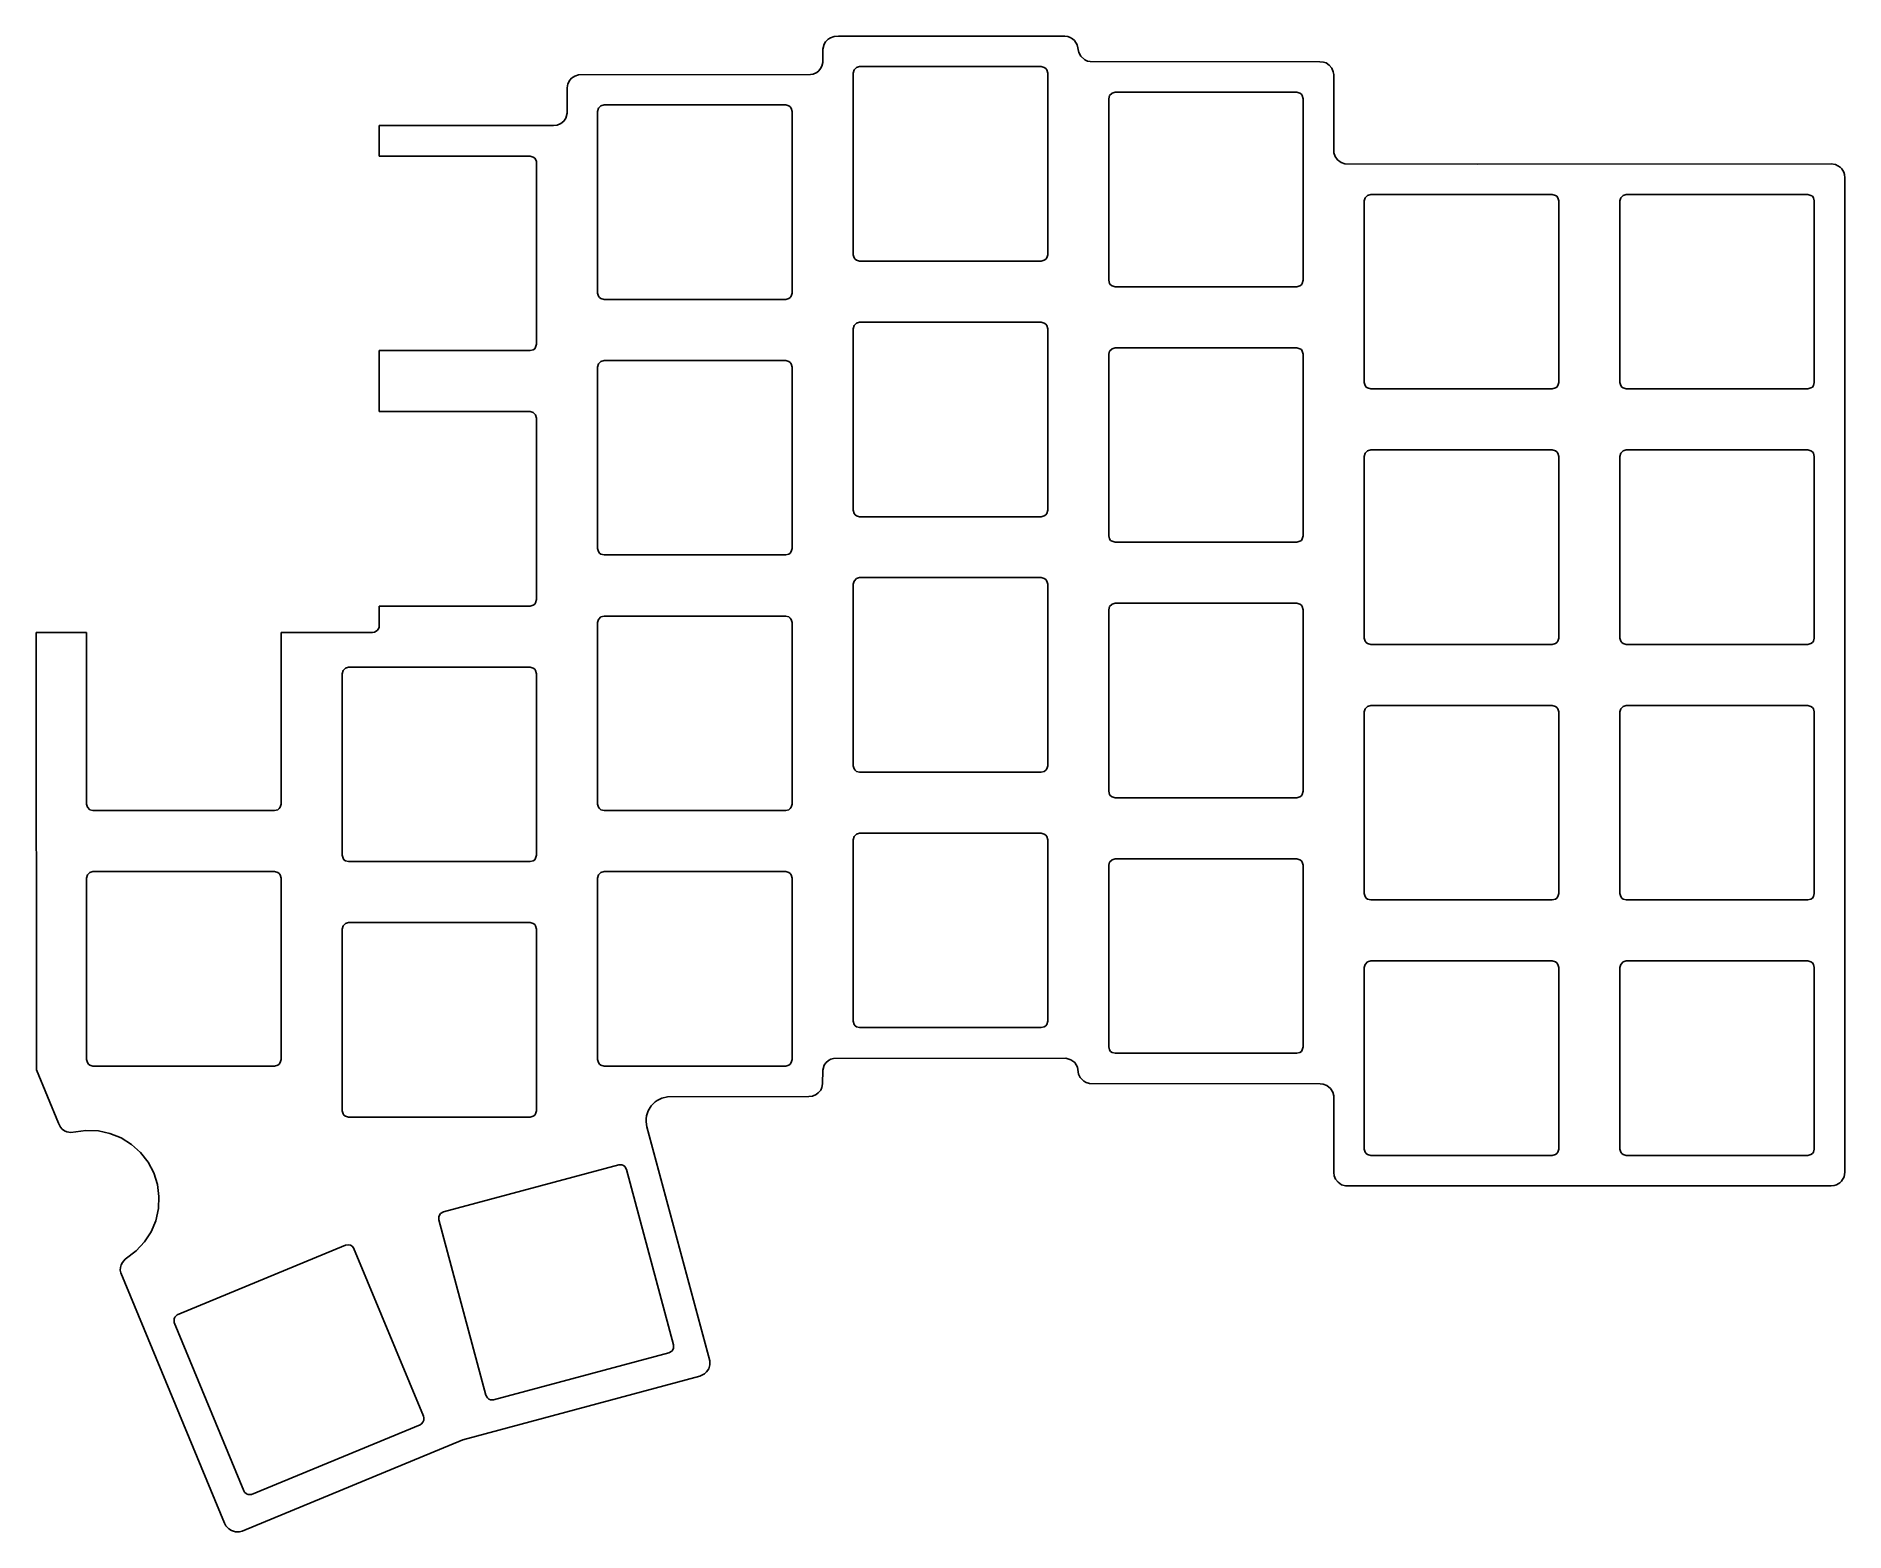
# Model space of a CAD drawing. Header units: millimetres. Extents: x 55 to 190, y -131 to -19.
import ezdxf

# ---------------------------------------------------------------- set-up
doc = ezdxf.new("R2010")
doc.units = ezdxf.units.MM

msp = doc.modelspace()

# ---------------------------------------------------------------- linework, layer by layer
for p, q in [((113.41, -21.01), (113.42, -20.02)), ((113.42, -20.02), (113.51, -19.65)), ((113.51, -19.65), (113.61, -19.48)), ((113.61, -19.48), (113.81, -19.27)), ((113.81, -19.27), (113.98, -19.17)), ((113.98, -19.17), (114.26, -19.08)), ((114.26, -19.08), (114.57, -19.05)), ((114.57, -19.05), (131.46, -19.05)), ((131.46, -19.05), (131.67, -19.08)), ((131.67, -19.08), (131.85, -19.14)), ((131.85, -19.14), (132.03, -19.24)), ((132.03, -19.24), (132.18, -19.38)), ((132.18, -19.38), (132.38, -19.69)), ((132.38, -19.69), (132.49, -20.26)), ((113.12, -21.63), (113.24, -21.47)), ((113.24, -21.47), (113.34, -21.29)), ((113.34, -21.29), (113.41, -21.01)), ((115.92, -21.39), (115.74, -21.57)), ((116.15, -21.32), (115.92, -21.39)), ((129.69, -21.32), (116.15, -21.32)), ((129.92, -21.39), (129.69, -21.32)), ((130.03, -21.47), (129.92, -21.39)), ((130.1, -21.57), (130.03, -21.47)), ((132.49, -20.26), (132.65, -20.55)), ((132.65, -20.55), (132.94, -20.81)), ((132.94, -20.81), (133.14, -20.91)), ((133.14, -20.91), (133.33, -20.95)), ((133.33, -20.95), (150.47, -20.96)), ((150.47, -20.96), (150.73, -20.99)), ((150.73, -20.99), (150.92, -21.05)), ((150.92, -21.05), (151.16, -21.22)), ((151.16, -21.22), (151.35, -21.44)), ((151.35, -21.44), (151.46, -21.71)), ((94.34, -24.79), (94.35, -22.9)), ((94.35, -22.9), (94.4, -22.6)), ((94.4, -22.6), (94.54, -22.34)), ((94.54, -22.34), (94.67, -22.19)), ((94.67, -22.19), (94.92, -22.03)), ((94.92, -22.03), (95.2, -21.94)), ((95.2, -21.94), (112.49, -21.92)), ((112.49, -21.92), (112.7, -21.88)), ((112.7, -21.88), (112.96, -21.76)), ((112.96, -21.76), (113.12, -21.63)), ((115.74, -21.57), (115.67, -21.81)), ((115.67, -21.81), (115.67, -35.34)), ((130.17, -21.81), (130.1, -21.57)), ((130.17, -35.34), (130.17, -21.81)), ((151.46, -21.71), (151.49, -21.91)), ((151.49, -21.91), (151.51, -27.75)), ((96.87, -24.25), (96.69, -24.43)), ((97.1, -24.18), (96.87, -24.25)), ((110.64, -24.18), (97.1, -24.18)), ((110.87, -24.25), (110.64, -24.18)), ((110.98, -24.33), (110.87, -24.25)), ((134.79, -23.48), (134.72, -23.71)), ((134.72, -23.71), (134.72, -37.25)), ((134.97, -23.3), (134.79, -23.48)), ((135.2, -23.23), (134.97, -23.3)), ((148.74, -23.23), (135.2, -23.23)), ((148.97, -23.3), (148.74, -23.23)), ((149.08, -23.37), (148.97, -23.3)), ((149.15, -23.48), (149.08, -23.37)), ((149.22, -23.71), (149.15, -23.48)), ((149.22, -37.25), (149.22, -23.71)), ((93.61, -25.68), (93.88, -25.56)), ((93.88, -25.56), (94.09, -25.38)), ((94.09, -25.38), (94.24, -25.17)), ((94.24, -25.17), (94.34, -24.79)), ((96.69, -24.43), (96.62, -24.67)), ((96.62, -24.67), (96.62, -38.2)), ((111.05, -24.43), (110.98, -24.33)), ((111.12, -24.67), (111.05, -24.43)), ((111.12, -38.2), (111.12, -24.67)), ((80.34, -27.99), (80.34, -25.72)), ((80.34, -25.72), (93.33, -25.72)), ((93.33, -25.72), (93.61, -25.68)), ((91.59, -27.99), (80.34, -27.99)), ((91.82, -28.06), (91.59, -27.99)), ((91.93, -28.14), (91.82, -28.06)), ((92.06, -28.36), (91.93, -28.14)), ((151.51, -27.75), (151.6, -28.02)), ((151.6, -28.02), (151.77, -28.26)), ((151.77, -28.26), (152.05, -28.47)), ((92.07, -42.01), (92.06, -28.36)), ((152.05, -28.47), (152.32, -28.56)), ((152.32, -28.56), (162.21, -28.59)), ((162.21, -28.59), (188.57, -28.58)), ((188.57, -28.58), (188.91, -28.63)), ((188.91, -28.63), (189.24, -28.81)), ((189.24, -28.81), (189.37, -28.95)), ((189.37, -28.95), (189.51, -29.19)), ((189.51, -29.19), (189.57, -29.37)), ((189.57, -29.37), (189.59, -29.6)), ((189.59, -29.6), (189.59, -103.75)), ((154.02, -30.92), (153.84, -31.1)), ((154.25, -30.85), (154.02, -30.92)), ((167.79, -30.85), (154.25, -30.85)), ((168.02, -30.92), (167.79, -30.85)), ((168.13, -30.99), (168.02, -30.92)), ((168.2, -31.1), (168.13, -30.99)), ((173.07, -30.92), (172.89, -31.1)), ((173.3, -30.85), (173.07, -30.92)), ((186.84, -30.85), (173.3, -30.85)), ((187.07, -30.92), (186.84, -30.85)), ((187.18, -30.99), (187.07, -30.92)), ((187.25, -31.1), (187.18, -30.99)), ((153.84, -31.1), (153.77, -31.33)), ((153.77, -31.33), (153.77, -44.87)), ((168.27, -31.33), (168.2, -31.1)), ((168.27, -44.87), (168.27, -31.33)), ((172.89, -31.1), (172.82, -31.33)), ((172.82, -31.33), (172.82, -44.87)), ((187.32, -31.33), (187.25, -31.1)), ((187.32, -44.87), (187.32, -31.33)), ((115.67, -35.34), (115.74, -35.58)), ((115.74, -35.58), (115.81, -35.68)), ((115.81, -35.68), (115.92, -35.76)), ((115.92, -35.76), (116.15, -35.83)), ((116.15, -35.83), (129.69, -35.83)), ((129.69, -35.83), (129.92, -35.76)), ((129.92, -35.76), (130.03, -35.68)), ((130.03, -35.68), (130.1, -35.58)), ((130.1, -35.58), (130.17, -35.34)), ((134.72, -37.25), (134.79, -37.48)), ((134.79, -37.48), (134.86, -37.59)), ((134.86, -37.59), (134.97, -37.66)), ((134.97, -37.66), (135.2, -37.73)), ((135.2, -37.73), (148.74, -37.73)), ((148.74, -37.73), (148.97, -37.66)), ((148.97, -37.66), (149.08, -37.59)), ((149.08, -37.59), (149.15, -37.48)), ((149.15, -37.48), (149.22, -37.25)), ((96.62, -38.2), (96.69, -38.43)), ((96.69, -38.43), (96.76, -38.54)), ((96.76, -38.54), (96.87, -38.62)), ((96.87, -38.62), (97.1, -38.68)), ((97.1, -38.68), (110.64, -38.68)), ((110.64, -38.68), (110.87, -38.62)), ((110.87, -38.62), (110.98, -38.54)), ((110.98, -38.54), (111.05, -38.43)), ((111.05, -38.43), (111.12, -38.2)), ((115.92, -40.44), (115.74, -40.62)), ((116.15, -40.38), (115.92, -40.44)), ((129.69, -40.38), (116.15, -40.38)), ((129.92, -40.44), (129.69, -40.38)), ((130.03, -40.52), (129.92, -40.44)), ((115.74, -40.62), (115.67, -40.86)), ((115.67, -40.86), (115.67, -54.39)), ((130.1, -40.62), (130.03, -40.52)), ((130.17, -40.86), (130.1, -40.62)), ((130.17, -54.39), (130.17, -40.86)), ((80.34, -47.04), (80.34, -42.49)), ((80.34, -42.49), (91.59, -42.49)), ((91.59, -42.49), (91.82, -42.43)), ((91.82, -42.43), (91.93, -42.35)), ((91.93, -42.35), (92, -42.24)), ((92, -42.24), (92.07, -42.01)), ((134.79, -42.53), (134.72, -42.76)), ((134.72, -42.76), (134.72, -56.3)), ((134.97, -42.35), (134.79, -42.53)), ((135.2, -42.28), (134.97, -42.35)), ((148.74, -42.28), (135.2, -42.28)), ((148.97, -42.35), (148.74, -42.28)), ((149.08, -42.42), (148.97, -42.35)), ((149.15, -42.53), (149.08, -42.42)), ((149.22, -42.76), (149.15, -42.53)), ((149.22, -56.3), (149.22, -42.76)), ((96.69, -43.48), (96.62, -43.72)), ((96.62, -43.72), (96.62, -57.25)), ((96.87, -43.3), (96.69, -43.48)), ((97.1, -43.23), (96.87, -43.3)), ((110.64, -43.23), (97.1, -43.23)), ((110.87, -43.3), (110.64, -43.23)), ((110.98, -43.38), (110.87, -43.3)), ((111.05, -43.48), (110.98, -43.38)), ((111.12, -43.72), (111.05, -43.48)), ((111.12, -57.25), (111.12, -43.72)), ((153.77, -44.87), (153.84, -45.1)), ((153.84, -45.1), (153.91, -45.21)), ((153.91, -45.21), (154.02, -45.28)), ((154.02, -45.28), (154.25, -45.35)), ((154.25, -45.35), (167.79, -45.35)), ((167.79, -45.35), (168.02, -45.28)), ((168.02, -45.28), (168.13, -45.21)), ((168.13, -45.21), (168.2, -45.1)), ((168.2, -45.1), (168.27, -44.87)), ((172.82, -44.87), (172.89, -45.1)), ((172.89, -45.1), (172.96, -45.21)), ((172.96, -45.21), (173.07, -45.28)), ((173.07, -45.28), (173.3, -45.35)), ((173.3, -45.35), (186.84, -45.35)), ((186.84, -45.35), (187.07, -45.28)), ((187.07, -45.28), (187.18, -45.21)), ((187.18, -45.21), (187.25, -45.1)), ((187.25, -45.1), (187.32, -44.87)), ((91.59, -47.04), (80.34, -47.04)), ((91.82, -47.11), (91.59, -47.04)), ((92, -47.29), (91.82, -47.11)), ((92.07, -47.53), (92, -47.29)), ((92.07, -61.06), (92.07, -47.53)), ((153.84, -50.15), (153.77, -50.38)), ((153.77, -50.38), (153.77, -63.92)), ((154.02, -49.97), (153.84, -50.15)), ((154.25, -49.9), (154.02, -49.97)), ((167.79, -49.9), (154.25, -49.9)), ((168.02, -49.97), (167.79, -49.9)), ((168.13, -50.04), (168.02, -49.97)), ((168.2, -50.15), (168.13, -50.04)), ((168.27, -50.38), (168.2, -50.15)), ((168.27, -63.92), (168.27, -50.38)), ((172.89, -50.15), (172.82, -50.38)), ((172.82, -50.38), (172.82, -63.92)), ((173.07, -49.97), (172.89, -50.15)), ((173.3, -49.9), (173.07, -49.97)), ((186.84, -49.9), (173.3, -49.9)), ((187.07, -49.97), (186.84, -49.9)), ((187.18, -50.04), (187.07, -49.97)), ((187.25, -50.15), (187.18, -50.04)), ((187.32, -50.38), (187.25, -50.15)), ((187.32, -63.92), (187.32, -50.38)), ((115.67, -54.39), (115.74, -54.63)), ((115.74, -54.63), (115.81, -54.73)), ((115.81, -54.73), (115.92, -54.81)), ((115.92, -54.81), (116.15, -54.88)), ((116.15, -54.88), (129.69, -54.88)), ((129.69, -54.88), (129.92, -54.81)), ((129.92, -54.81), (130.03, -54.73)), ((130.03, -54.73), (130.1, -54.63)), ((130.1, -54.63), (130.17, -54.39)), ((134.72, -56.3), (134.79, -56.53)), ((134.79, -56.53), (134.86, -56.64)), ((149.08, -56.64), (149.15, -56.53)), ((149.15, -56.53), (149.22, -56.3)), ((96.62, -57.25), (96.69, -57.48)), ((96.69, -57.48), (96.76, -57.59)), ((96.76, -57.59), (96.87, -57.67)), ((96.87, -57.67), (97.1, -57.73)), ((97.1, -57.73), (110.64, -57.73)), ((110.64, -57.73), (110.87, -57.67)), ((110.87, -57.67), (110.98, -57.59)), ((110.98, -57.59), (111.05, -57.48)), ((111.05, -57.48), (111.12, -57.25)), ((134.86, -56.64), (134.97, -56.71)), ((134.97, -56.71), (135.2, -56.78)), ((135.2, -56.78), (148.74, -56.78)), ((148.74, -56.78), (148.97, -56.71)), ((148.97, -56.71), (149.08, -56.64)), ((115.74, -59.67), (115.67, -59.91)), ((115.67, -59.91), (115.67, -73.44)), ((115.92, -59.49), (115.74, -59.67)), ((116.15, -59.42), (115.92, -59.49)), ((129.69, -59.42), (116.15, -59.42)), ((129.92, -59.49), (129.69, -59.42)), ((130.03, -59.57), (129.92, -59.49)), ((130.1, -59.67), (130.03, -59.57)), ((130.17, -59.91), (130.1, -59.67)), ((130.17, -73.44), (130.17, -59.91)), ((80.33, -63.1), (80.34, -61.54)), ((80.34, -61.54), (91.59, -61.54)), ((91.59, -61.54), (91.82, -61.48)), ((91.82, -61.48), (91.93, -61.4)), ((91.93, -61.4), (92, -61.29)), ((92, -61.29), (92.07, -61.06)), ((134.79, -61.58), (134.72, -61.81)), ((134.72, -61.81), (134.72, -75.35)), ((134.97, -61.4), (134.79, -61.58)), ((135.2, -61.33), (134.97, -61.4)), ((148.74, -61.33), (135.2, -61.33)), ((148.97, -61.4), (148.74, -61.33)), ((149.08, -61.47), (148.97, -61.4)), ((149.15, -61.58), (149.08, -61.47)), ((149.22, -61.81), (149.15, -61.58)), ((149.22, -75.35), (149.22, -61.81)), ((79.99, -63.48), (80.19, -63.35)), ((80.19, -63.35), (80.28, -63.24)), ((80.28, -63.24), (80.33, -63.1)), ((96.69, -62.53), (96.62, -62.77)), ((96.62, -62.77), (96.62, -76.3)), ((96.87, -62.35), (96.69, -62.53)), ((97.1, -62.28), (96.87, -62.35)), ((110.64, -62.28), (97.1, -62.28)), ((110.87, -62.35), (110.64, -62.28)), ((110.98, -62.43), (110.87, -62.35)), ((111.05, -62.53), (110.98, -62.43)), ((111.12, -62.77), (111.05, -62.53)), ((111.12, -76.3), (111.12, -62.77)), ((54.78, -96.12), (54.77, -63.5)), ((54.77, -63.5), (58.52, -63.5)), ((58.52, -63.5), (58.52, -76.3)), ((73.02, -76.3), (73.02, -63.5)), ((73.02, -63.5), (79.84, -63.5)), ((79.84, -63.5), (79.99, -63.48)), ((153.77, -63.92), (153.84, -64.15)), ((153.84, -64.15), (153.91, -64.26)), ((153.91, -64.26), (154.02, -64.33)), ((154.02, -64.33), (154.25, -64.4)), ((154.25, -64.4), (167.79, -64.4)), ((167.79, -64.4), (168.02, -64.33)), ((168.02, -64.33), (168.13, -64.26)), ((168.13, -64.26), (168.2, -64.15)), ((168.2, -64.15), (168.27, -63.92)), ((172.82, -63.92), (172.89, -64.15)), ((172.89, -64.15), (172.96, -64.26)), ((172.96, -64.26), (173.07, -64.33)), ((173.07, -64.33), (173.3, -64.4)), ((173.3, -64.4), (186.84, -64.4)), ((186.84, -64.4), (187.07, -64.33)), ((187.07, -64.33), (187.18, -64.26)), ((187.18, -64.26), (187.25, -64.15)), ((187.25, -64.15), (187.32, -63.92)), ((77.64, -66.34), (77.57, -66.58)), ((77.57, -66.58), (77.57, -80.11)), ((77.82, -66.16), (77.64, -66.34)), ((78.05, -66.09), (77.82, -66.16)), ((91.59, -66.09), (78.05, -66.09)), ((91.82, -66.16), (91.59, -66.09)), ((91.93, -66.24), (91.82, -66.16)), ((92, -66.34), (91.93, -66.24)), ((92.07, -66.58), (92, -66.34)), ((92.07, -80.11), (92.07, -66.58)), ((153.84, -69.2), (153.77, -69.43)), ((153.77, -69.43), (153.77, -82.97)), ((154.02, -69.02), (153.84, -69.2)), ((154.25, -68.95), (154.02, -69.02)), ((167.79, -68.95), (154.25, -68.95)), ((168.02, -69.02), (167.79, -68.95)), ((168.13, -69.09), (168.02, -69.02)), ((168.2, -69.2), (168.13, -69.09)), ((168.27, -69.43), (168.2, -69.2)), ((168.27, -82.97), (168.27, -69.43)), ((172.89, -69.2), (172.82, -69.43)), ((172.82, -69.43), (172.82, -82.97)), ((173.07, -69.02), (172.89, -69.2)), ((173.3, -68.95), (173.07, -69.02)), ((186.84, -68.95), (173.3, -68.95)), ((187.07, -69.02), (186.84, -68.95)), ((187.18, -69.09), (187.07, -69.02)), ((187.25, -69.2), (187.18, -69.09)), ((187.32, -69.43), (187.25, -69.2)), ((187.32, -82.97), (187.32, -69.43)), ((115.67, -73.44), (115.74, -73.68)), ((115.74, -73.68), (115.81, -73.78)), ((115.81, -73.78), (115.92, -73.86)), ((115.92, -73.86), (116.15, -73.92)), ((116.15, -73.92), (129.69, -73.92)), ((129.69, -73.92), (129.92, -73.86)), ((129.92, -73.86), (130.03, -73.78)), ((130.03, -73.78), (130.1, -73.68)), ((130.1, -73.68), (130.17, -73.44)), ((134.72, -75.35), (134.79, -75.58)), ((149.15, -75.58), (149.22, -75.35)), ((58.52, -76.3), (58.59, -76.53)), ((58.59, -76.53), (58.77, -76.72)), ((58.77, -76.72), (59, -76.78)), ((59, -76.78), (72.54, -76.78)), ((72.54, -76.78), (72.77, -76.72)), ((72.77, -76.72), (72.88, -76.64)), ((72.88, -76.64), (72.95, -76.53)), ((72.95, -76.53), (73.02, -76.3)), ((96.62, -76.3), (96.69, -76.53)), ((96.69, -76.53), (96.76, -76.64)), ((96.76, -76.64), (96.87, -76.72)), ((96.87, -76.72), (97.1, -76.78)), ((97.1, -76.78), (110.64, -76.78)), ((110.64, -76.78), (110.87, -76.72)), ((110.87, -76.72), (110.98, -76.64)), ((110.98, -76.64), (111.05, -76.53)), ((111.05, -76.53), (111.12, -76.3)), ((134.79, -75.58), (134.86, -75.69)), ((134.86, -75.69), (134.97, -75.76)), ((134.97, -75.76), (135.2, -75.83)), ((135.2, -75.83), (148.74, -75.83)), ((148.74, -75.83), (148.97, -75.76)), ((148.97, -75.76), (149.08, -75.69)), ((149.08, -75.69), (149.15, -75.58)), ((115.74, -78.72), (115.67, -78.96)), ((115.67, -78.96), (115.67, -92.49)), ((115.92, -78.54), (115.74, -78.72)), ((116.15, -78.47), (115.92, -78.54)), ((129.69, -78.47), (116.15, -78.47)), ((129.92, -78.54), (129.69, -78.47)), ((130.03, -78.62), (129.92, -78.54)), ((130.1, -78.72), (130.03, -78.62)), ((130.17, -78.96), (130.1, -78.72)), ((130.17, -92.49), (130.17, -78.96)), ((77.57, -80.11), (77.64, -80.34)), ((77.64, -80.34), (77.71, -80.45)), ((77.71, -80.45), (77.82, -80.53)), ((77.82, -80.53), (78.05, -80.59)), ((78.05, -80.59), (91.59, -80.59)), ((91.59, -80.59), (91.82, -80.53)), ((91.82, -80.53), (91.93, -80.45)), ((91.93, -80.45), (92, -80.34)), ((92, -80.34), (92.07, -80.11)), ((134.79, -80.63), (134.72, -80.86)), ((134.72, -80.86), (134.72, -94.4)), ((134.97, -80.45), (134.79, -80.63)), ((135.2, -80.38), (134.97, -80.45)), ((148.74, -80.38), (135.2, -80.38)), ((148.97, -80.45), (148.74, -80.38)), ((149.08, -80.52), (148.97, -80.45)), ((149.15, -80.63), (149.08, -80.52)), ((149.22, -80.86), (149.15, -80.63)), ((149.22, -94.4), (149.22, -80.86)), ((58.59, -81.58), (58.52, -81.82)), ((58.52, -81.82), (58.52, -95.35)), ((58.77, -81.4), (58.59, -81.58)), ((59, -81.33), (58.77, -81.4)), ((72.54, -81.33), (59, -81.33)), ((72.77, -81.4), (72.54, -81.33)), ((72.88, -81.48), (72.77, -81.4)), ((72.95, -81.58), (72.88, -81.48)), ((73.02, -81.82), (72.95, -81.58)), ((73.02, -95.35), (73.02, -81.82)), ((96.69, -81.58), (96.62, -81.82)), ((96.62, -81.82), (96.62, -95.35)), ((96.87, -81.4), (96.69, -81.58)), ((97.1, -81.33), (96.87, -81.4)), ((110.64, -81.33), (97.1, -81.33)), ((110.87, -81.4), (110.64, -81.33)), ((110.98, -81.48), (110.87, -81.4)), ((111.05, -81.58), (110.98, -81.48)), ((111.12, -81.82), (111.05, -81.58)), ((111.12, -95.35), (111.12, -81.82)), ((153.77, -82.97), (153.84, -83.2)), ((153.84, -83.2), (153.91, -83.31)), ((153.91, -83.31), (154.02, -83.38)), ((154.02, -83.38), (154.25, -83.45)), ((154.25, -83.45), (167.79, -83.45)), ((167.79, -83.45), (168.02, -83.38)), ((168.02, -83.38), (168.13, -83.31)), ((168.13, -83.31), (168.2, -83.2)), ((168.2, -83.2), (168.27, -82.97)), ((172.82, -82.97), (172.89, -83.2)), ((172.89, -83.2), (172.96, -83.31)), ((172.96, -83.31), (173.07, -83.38)), ((173.07, -83.38), (173.3, -83.45)), ((173.3, -83.45), (186.84, -83.45)), ((186.84, -83.45), (187.07, -83.38)), ((187.07, -83.38), (187.18, -83.31)), ((187.18, -83.31), (187.25, -83.2)), ((187.25, -83.2), (187.32, -82.97)), ((77.64, -85.39), (77.57, -85.63)), ((77.57, -85.63), (77.57, -99.16)), ((77.82, -85.21), (77.64, -85.39)), ((78.05, -85.14), (77.82, -85.21)), ((91.59, -85.14), (78.05, -85.14)), ((91.82, -85.21), (91.59, -85.14)), ((91.93, -85.29), (91.82, -85.21)), ((92, -85.39), (91.93, -85.29)), ((92.07, -85.63), (92, -85.39)), ((92.07, -99.16), (92.07, -85.63)), ((153.84, -88.25), (153.77, -88.48)), ((153.77, -88.48), (153.77, -102.02)), ((154.02, -88.07), (153.84, -88.25)), ((154.25, -88), (154.02, -88.07)), ((167.79, -88), (154.25, -88)), ((168.02, -88.07), (167.79, -88)), ((168.13, -88.14), (168.02, -88.07)), ((168.2, -88.25), (168.13, -88.14)), ((168.27, -88.48), (168.2, -88.25)), ((168.27, -102.02), (168.27, -88.48)), ((172.89, -88.25), (172.82, -88.48)), ((172.82, -88.48), (172.82, -102.02)), ((173.07, -88.07), (172.89, -88.25)), ((173.3, -88), (173.07, -88.07)), ((186.84, -88), (173.3, -88)), ((187.07, -88.07), (186.84, -88)), ((187.18, -88.14), (187.07, -88.07)), ((187.25, -88.25), (187.18, -88.14)), ((187.32, -88.48), (187.25, -88.25)), ((187.32, -102.02), (187.32, -88.48)), ((115.67, -92.49), (115.74, -92.73)), ((115.74, -92.73), (115.81, -92.83)), ((115.81, -92.83), (115.92, -92.91)), ((115.92, -92.91), (116.15, -92.97)), ((116.15, -92.97), (129.69, -92.97)), ((129.69, -92.97), (129.92, -92.91)), ((129.92, -92.91), (130.03, -92.83)), ((130.03, -92.83), (130.1, -92.73)), ((130.1, -92.73), (130.17, -92.49)), ((58.52, -95.35), (58.59, -95.58)), ((58.59, -95.58), (58.66, -95.69)), ((58.66, -95.69), (58.77, -95.77)), ((72.77, -95.77), (72.88, -95.69)), ((72.88, -95.69), (72.95, -95.58)), ((72.95, -95.58), (73.02, -95.35)), ((96.62, -95.35), (96.69, -95.58)), ((96.69, -95.58), (96.76, -95.69)), ((96.76, -95.69), (96.87, -95.77)), ((110.87, -95.77), (110.98, -95.69)), ((110.98, -95.69), (111.05, -95.58)), ((111.05, -95.58), (111.12, -95.35)), ((113.63, -95.6), (113.51, -95.77)), ((113.83, -95.42), (113.63, -95.6)), ((114.01, -95.32), (113.83, -95.42)), ((114.2, -95.26), (114.01, -95.32)), ((131.53, -95.25), (114.2, -95.26)), ((131.9, -95.36), (131.53, -95.25)), ((132.19, -95.58), (131.9, -95.36)), ((132.39, -95.92), (132.19, -95.58)), ((134.72, -94.4), (134.79, -94.63)), ((134.79, -94.63), (134.86, -94.74)), ((134.86, -94.74), (134.97, -94.81)), ((134.97, -94.81), (135.2, -94.88)), ((135.2, -94.88), (148.74, -94.88)), ((148.74, -94.88), (148.97, -94.81)), ((148.97, -94.81), (149.08, -94.74)), ((149.08, -94.74), (149.15, -94.63)), ((149.15, -94.63), (149.22, -94.4)), ((56.42, -100.1), (54.78, -96.12)), ((58.77, -95.77), (59, -95.83)), ((59, -95.83), (72.54, -95.83)), ((72.54, -95.83), (72.77, -95.77)), ((96.87, -95.77), (97.1, -95.83)), ((97.1, -95.83), (110.64, -95.83)), ((110.64, -95.83), (110.87, -95.77)), ((113.4, -96.15), (113.39, -97.15)), ((113.51, -95.77), (113.4, -96.15)), ((132.48, -96.43), (132.39, -95.92)), ((132.6, -96.69), (132.48, -96.43)), ((132.86, -96.97), (132.6, -96.69)), ((133.03, -97.06), (132.86, -96.97)), ((133.3, -97.14), (133.03, -97.06)), ((101.06, -98.39), (100.9, -98.51)), ((101.41, -98.22), (101.06, -98.39)), ((101.82, -98.12), (101.41, -98.22)), ((112.37, -98.1), (101.82, -98.12)), ((112.64, -98.07), (112.37, -98.1)), ((112.91, -97.96), (112.64, -98.07)), ((113.07, -97.84), (112.91, -97.96)), ((113.25, -97.62), (113.07, -97.84)), ((113.34, -97.44), (113.25, -97.62)), ((113.39, -97.15), (113.34, -97.44)), ((150.49, -97.16), (133.3, -97.14)), ((150.7, -97.18), (150.49, -97.16)), ((150.98, -97.28), (150.7, -97.18)), ((151.26, -97.51), (150.98, -97.28)), ((151.42, -97.77), (151.26, -97.51)), ((151.49, -98.06), (151.42, -97.77)), ((151.5, -103.76), (151.49, -98.06)), ((77.57, -99.16), (77.64, -99.39)), ((77.64, -99.39), (77.71, -99.5)), ((77.71, -99.5), (77.82, -99.58)), ((77.82, -99.58), (78.05, -99.64)), ((78.05, -99.64), (91.59, -99.64)), ((91.59, -99.64), (91.82, -99.58)), ((91.82, -99.58), (91.93, -99.5)), ((91.93, -99.5), (92, -99.39)), ((92, -99.39), (92.07, -99.16)), ((100.26, -99.54), (100.23, -99.76)), ((100.23, -99.76), (100.23, -99.98)), ((100.38, -99.18), (100.26, -99.54)), ((100.6, -98.81), (100.38, -99.18)), ((100.9, -98.51), (100.6, -98.81)), ((56.57, -100.39), (56.42, -100.1)), ((56.71, -100.54), (56.57, -100.39)), ((56.87, -100.66), (56.71, -100.54)), ((57.06, -100.74), (56.87, -100.66)), ((57.36, -100.79), (57.06, -100.74)), ((58.48, -100.64), (57.36, -100.79)), ((59.41, -100.67), (58.48, -100.64)), ((60.27, -100.85), (59.41, -100.67)), ((61.11, -101.19), (60.27, -100.85)), ((100.23, -99.98), (100.29, -100.37)), ((100.29, -100.37), (104.98, -117.82)), ((61.88, -101.67), (61.11, -101.19)), ((62.55, -102.28), (61.88, -101.67)), ((63.11, -102.99), (62.55, -102.28)), ((153.77, -102.02), (153.84, -102.25)), ((153.84, -102.25), (153.91, -102.36)), ((153.91, -102.36), (154.02, -102.43)), ((154.02, -102.43), (154.25, -102.5)), ((167.79, -102.5), (168.02, -102.43)), ((168.02, -102.43), (168.13, -102.36)), ((168.13, -102.36), (168.2, -102.25)), ((168.2, -102.25), (168.27, -102.02)), ((172.82, -102.02), (172.89, -102.25)), ((172.89, -102.25), (172.96, -102.36)), ((172.96, -102.36), (173.07, -102.43)), ((173.07, -102.43), (173.3, -102.5)), ((186.84, -102.5), (187.07, -102.43)), ((187.07, -102.43), (187.18, -102.36)), ((187.18, -102.36), (187.25, -102.25)), ((187.25, -102.25), (187.32, -102.02)), ((63.53, -103.79), (63.11, -102.99)), ((63.8, -104.66), (63.53, -103.79)), ((98.19, -103.2), (85.12, -106.7)), ((98.43, -103.2), (98.19, -103.2)), ((98.55, -103.25), (98.43, -103.2)), ((98.66, -103.33), (98.55, -103.25)), ((98.78, -103.54), (98.66, -103.33)), ((102.28, -116.62), (98.78, -103.54)), ((151.53, -104.01), (151.5, -103.76)), ((154.25, -102.5), (167.79, -102.5)), ((173.3, -102.5), (186.84, -102.5)), ((189.59, -103.75), (189.55, -104.08)), ((63.92, -105.55), (63.8, -104.66)), ((151.63, -104.27), (151.53, -104.01)), ((151.82, -104.5), (151.63, -104.27)), ((152.07, -104.68), (151.82, -104.5)), ((152.37, -104.77), (152.07, -104.68)), ((188.57, -104.77), (152.37, -104.77)), ((188.8, -104.75), (188.57, -104.77)), ((188.98, -104.7), (188.8, -104.75)), ((189.22, -104.55), (188.98, -104.7)), ((189.35, -104.42), (189.22, -104.55)), ((189.55, -104.08), (189.35, -104.42)), ((63.68, -107.36), (63.88, -106.46)), ((63.88, -106.46), (63.92, -105.55)), ((63.33, -108.19), (63.68, -107.36)), ((84.91, -106.83), (84.78, -107.05)), ((84.78, -107.05), (84.78, -107.3)), ((84.78, -107.3), (88.28, -120.37)), ((85.12, -106.7), (84.91, -106.83)), ((62.23, -109.6), (62.83, -108.95)), ((62.83, -108.95), (63.33, -108.19)), ((77.83, -109.18), (65.28, -114.38)), ((78.07, -109.15), (77.83, -109.18)), ((78.2, -109.18), (78.07, -109.15)), ((78.32, -109.25), (78.2, -109.18)), ((61.1, -110.65), (61.19, -110.47)), ((61.19, -110.47), (61.39, -110.24)), ((61.39, -110.24), (62.23, -109.6)), ((78.43, -109.39), (78.32, -109.25)), ((83.64, -121.94), (78.43, -109.39)), ((61.04, -111.05), (61.05, -110.85)), ((61.07, -111.25), (61.04, -111.05)), ((61.05, -110.85), (61.1, -110.65)), ((68.81, -129.91), (61.07, -111.25)), ((65.1, -114.56), (65.05, -114.68)), ((65.28, -114.38), (65.1, -114.56)), ((65.05, -114.68), (65.05, -114.94)), ((65.05, -114.94), (70.24, -127.49)), ((88.87, -120.71), (101.94, -117.21)), ((101.94, -117.21), (102.15, -117.08)), ((102.15, -117.08), (102.23, -116.98)), ((102.23, -116.98), (102.28, -116.86)), ((102.28, -116.86), (102.28, -116.62)), ((104.74, -118.64), (104.6, -118.78)), ((104.9, -118.4), (104.74, -118.64)), ((104.98, -118.11), (104.9, -118.4)), ((104.98, -117.82), (104.98, -118.11)), ((104.25, -118.95), (86.58, -123.69)), ((104.6, -118.78), (104.25, -118.95)), ((88.28, -120.37), (88.4, -120.58)), ((88.4, -120.58), (88.51, -120.66)), ((88.51, -120.66), (88.63, -120.71)), ((88.63, -120.71), (88.87, -120.71)), ((70.83, -127.77), (83.38, -122.58)), ((83.38, -122.58), (83.48, -122.51)), ((83.48, -122.51), (83.6, -122.38)), ((83.6, -122.38), (83.66, -122.24)), ((83.67, -122.06), (83.64, -121.94)), ((83.66, -122.24), (83.67, -122.06)), ((86.58, -123.69), (70.12, -130.51)), ((70.24, -127.49), (70.3, -127.6)), ((70.3, -127.6), (70.44, -127.72)), ((70.44, -127.72), (70.57, -127.77)), ((70.57, -127.77), (70.83, -127.77)), ((68.91, -130.11), (68.81, -129.91)), ((69.12, -130.34), (68.91, -130.11)), ((69.33, -130.47), (69.12, -130.34)), ((69.62, -130.56), (69.33, -130.47)), ((69.92, -130.56), (69.62, -130.56)), ((70.12, -130.51), (69.92, -130.56))]:
    msp.add_line(p, q)

doc.saveas('drawing.dxf')
